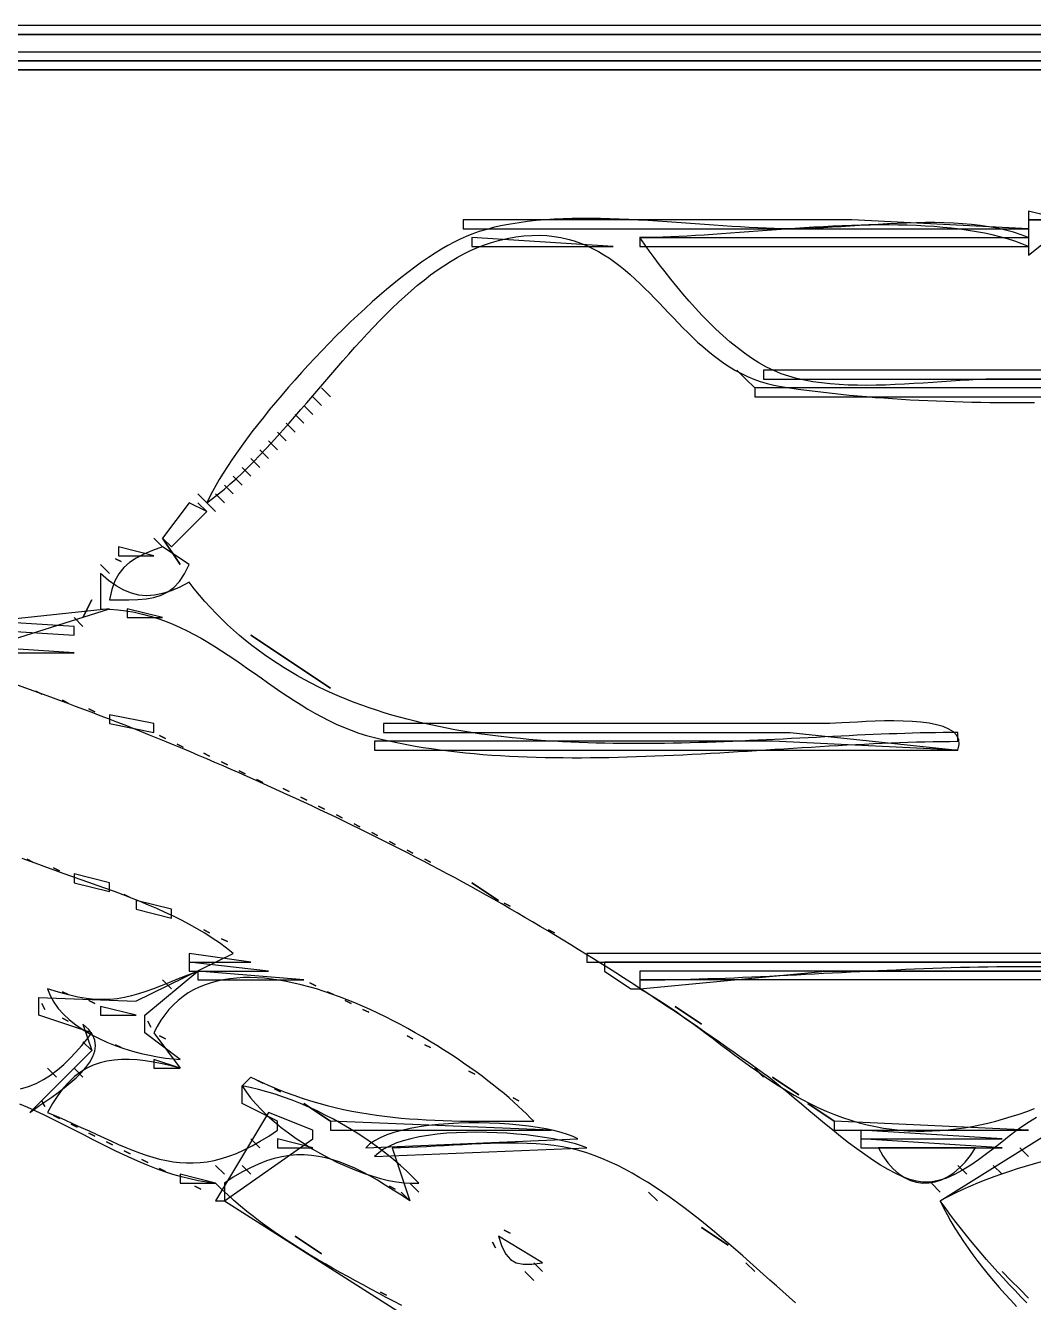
# Model space of a CAD drawing. Extents: x 0 to 1288, y 0 to 860.
# Drawn here: x 443.5 to 557.5, y 715.5 to 860 of the extents above; entities that cross this region are included whole.
import ezdxf

# ---------------------------------------------------------------- set-up
doc = ezdxf.new("R2010")
doc.units = 0
for name, color, linetype in [('C19', 19, 'CONTINUOUS'), ('C250', 250, 'CONTINUOUS'), ('C251', 251, 'CONTINUOUS'), ('C252', 252, 'CONTINUOUS'), ('C253', 253, 'CONTINUOUS'), ('C254', 254, 'CONTINUOUS'), ('C29', 29, 'CONTINUOUS'), ('C37', 37, 'CONTINUOUS'), ('C47', 47, 'CONTINUOUS'), ('C59', 59, 'CONTINUOUS'), ('C7', 7, 'CONTINUOUS')]:
    doc.layers.add(name, color=color, linetype=linetype)

msp = doc.modelspace()

# ---------------------------------------------------------------- linework, layer by layer
at = {"layer": 'C19'}
for points in [[(493, 838), (493, 837), (557, 837), (537, 838), (493, 838)], [(454, 801), (454, 800), (458, 800), (454, 801)], [(556.8032, 715.4551), (556.1314, 716.1454), (555.4661, 716.8391), (554.8074, 717.5362), (554.1558, 718.237), (553.5115, 718.9416), (552.8749, 719.6503), (552.2462, 720.3632), (551.6259, 721.0805), (551.0142, 721.8024), (550.4113, 722.529), (549.8178, 723.2607), (549.2338, 723.9975), (548.6597, 724.7396), (548.0958, 725.4873), (547.5425, 726.2407), (547, 727), (578, 746.333313)], [(545.0007, 729.1134), (544.303, 729.218), (543.561, 729.4204), (542.7797, 729.7123), (541.964, 730.0856), (541.1188, 730.532), (540.249, 731.0436), (539.3595, 731.612), (538.4553, 732.2292), (537.5413, 732.8871), (536.6223, 733.5773), (535.7033, 734.2919), (534.7892, 735.0226), (533.8849, 735.7613), (532.9954, 736.4999), (532.1255, 737.2301), (531.2802, 737.9439), (530.4645, 738.6331), (529.6831, 739.2895), (528.941, 739.905), (528.2432, 740.4714), (527.5945, 740.9805), (527, 741.4244)], [(486.067, 715.1467), (485.1914, 715.6126), (484.3158, 716.0782), (483.4407, 716.544), (482.567, 717.0109), (481.6952, 717.4796), (480.8259, 717.9507), (479.96, 718.425), (479.0979, 718.9033), (478.2404, 719.3861), (477.3881, 719.8743), (476.5418, 720.3686), (475.7019, 720.8697), (474.8693, 721.3783), (474.0445, 721.8951), (473.2282, 722.4208), (472.4212, 722.9562), (471.6239, 723.502), (470.8372, 724.0589), (470.0616, 724.6276), (469.2978, 725.2089), (468.5465, 725.8034), (467.8083, 726.4119), (467.0839, 727.035), (466.3739, 727.6736), (465.6791, 728.3284), (465, 729), (464.0197, 729.1184), (463.0484, 729.2797), (462.0856, 729.4812), (461.1307, 729.7199), (460.1831, 729.993), (459.2424, 730.2978), (458.3078, 730.6312), (457.379, 730.9906), (456.4553, 731.3731), (455.5362, 731.7758), (454.6211, 732.196), (453.7094, 732.6306), (452.8007, 733.077), (451.8943, 733.5323), (450.9898, 733.9937), (450.0865, 734.4582), (449.1839, 734.9231), (448.2814, 735.3856), (447.3785, 735.8427), (446.4746, 736.2917), (445.5692, 736.7298), (444.6617, 737.154), (443.7516, 737.5615), (442.8383, 737.9496)], [(557.0894, 735.9413), (556.3555, 735.4649), (555.5861, 734.9117), (554.7851, 734.3003), (553.9564, 733.6497), (553.1039, 732.9785), (552.2314, 732.3056), (551.3429, 731.6498), (550.4422, 731.0297), (549.5333, 730.4643), (548.62, 729.9722), (547.7062, 729.5723), (546.7958, 729.2833), (545.8927, 729.1241), (545.0008, 729.1134)], [(557.8981, 736.4365), (557.0895, 735.9413)], [(556, 717), (557, 716), (556, 717)]]:
    msp.add_lwpolyline(points, dxfattribs=at)
at = {"layer": 'C250'}
for points in [[(1, 859), (1, 2), (1287, 2), (1287, 859), (1, 859)], [(525, 820), (526, 819), (525, 820)], [(453, 795), (454.1233, 794.9999), (455.1878, 795.0064), (456.1925, 795.0414), (457.137, 795.1271), (458.0204, 795.2855), (458.842, 795.5388), (459.6012, 795.9089), (460.2973, 796.418), (460.9296, 797.0882), (461.4974, 797.9414), (462, 799), (459, 801), (457.8838, 800.5836), (456.8915, 800.1681), (456.0182, 799.7263), (455.2589, 799.231), (454.6087, 798.655), (454.0627, 797.9711), (453.6159, 797.152), (453.2633, 796.1707), (453, 795)], [(417, 794), (417, 793), (449, 791), (449, 792), (417, 794)], [(509, 754), (509, 753), (512, 751), (513, 751), (534, 753), (585, 753), (561, 754), (509, 754)], [(458, 746), (461, 742), (459.9672, 742.2616), (458.963, 742.4911), (457.9872, 742.6837), (457.0395, 742.835), (456.1196, 742.9402), (455.2272, 742.9948), (454.362, 742.9941), (453.5237, 742.9336), (452.7121, 742.8086), (451.9269, 742.6145), (451.1677, 742.3468), (450.4344, 742.0008), (449.7266, 741.5719), (449.044, 741.0556), (448.3864, 740.4471), (447.7535, 739.7419), (447.145, 738.9354), (446.5605, 738.0229), (446, 737), (446.995, 736.5776), (447.9597, 736.1542), (448.8961, 735.7323), (449.8062, 735.3144), (450.6921, 734.9032), (451.5559, 734.5013), (452.3996, 734.1111), (453.2253, 733.7353), (454.0351, 733.3765), (454.831, 733.0373), (455.6152, 732.7201), (456.3896, 732.4277), (457.1563, 732.1626), (457.9174, 731.9274), (458.6749, 731.7246), (459.431, 731.5569), (460.1877, 731.4267), (460.9471, 731.3368), (461.7111, 731.2896), (462.482, 731.2879), (463.2617, 731.334), (464.0523, 731.4307), (464.8559, 731.5804), (465.6746, 731.7859), (466.5103, 732.0496), (467.3653, 732.3742), (468.2415, 732.7622), (469.141, 733.2161), (470.0658, 733.7387), (471.0181, 734.3325), (472, 735), (472, 736), (468, 738), (468, 740), (469, 741), (469.9858, 740.5346), (470.9627, 740.099), (471.9313, 739.6921), (472.8924, 739.313), (473.8469, 738.9606), (474.7954, 738.6341), (475.7388, 738.3324), (476.6779, 738.0546), (477.6133, 737.7996), (478.5459, 737.5665), (479.4765, 737.3544), (480.4058, 737.1622), (481.3346, 736.9889), (482.2637, 736.8336), (483.1939, 736.6954), (484.1259, 736.5731), (485.0604, 736.466), (485.9984, 736.3729), (486.9405, 736.2928), (487.8876, 736.225), (488.8403, 736.1682), (489.7995, 736.1216), (490.766, 736.0842), (491.7405, 736.055), (492.7238, 736.033), (493.7167, 736.0173), (494.7199, 736.0068), (495.7342, 736.0006), (496.7605, 735.9978), (497.7994, 735.9973), (498.8518, 735.9981), (499.9184, 735.9993), (501, 736), (500.6104, 736.4116), (500.1891, 736.8367), (499.7373, 737.2744), (499.2559, 737.7235), (498.7461, 738.1828), (498.2089, 738.6513), (497.6454, 739.1278), (497.0567, 739.6112), (496.4438, 740.1005), (495.8079, 740.5944), (495.15, 741.092), (494.4711, 741.592), (493.7724, 742.0934), (493.055, 742.5951), (492.3199, 743.0959), (491.5681, 743.5948), (490.8009, 744.0906), (490.0191, 744.5822), (489.224, 745.0685), (488.4166, 745.5485), (487.598, 746.0209), (486.7692, 746.4846), (485.9313, 746.9387), (485.0854, 747.3819), (484.2326, 747.8131), (483.374, 748.2313), (482.5106, 748.6352), (481.6435, 749.0239), (480.7737, 749.3962), (479.9025, 749.751), (479.0307, 750.0871), (478.1596, 750.4035), (477.2901, 750.6991), (476.4235, 750.9727), (475.5606, 751.2233), (474.7027, 751.4496), (473.8507, 751.6507), (473.0059, 751.8253), (472.1692, 751.9725), (471.3416, 752.091), (470.5244, 752.1798), (469.7186, 752.2377), (468.9252, 752.2637), (468.1454, 752.2566), (467.3801, 752.2153), (466.6305, 752.1388), (465.8977, 752.0258), (465.1827, 751.8753), (464.4866, 751.6862), (463.8105, 751.4574), (463.1554, 751.1877), (462.5225, 750.8761), (461.9128, 750.5214), (461.3274, 750.1225), (460.7673, 749.6783), (460.2337, 749.1877), (459.7276, 748.6497), (459.2501, 748.0629), (458.8023, 747.4265), (458.3852, 746.7392), (458, 746)], [(447.666656, 750.666687), (448.333344, 750.333313), (447.666656, 750.666687)], [(450.666656, 749.666687), (451.333344, 749.333313), (450.666656, 749.666687)], [(452, 749), (452, 748), (456, 748), (452, 749)], [(458.666656, 745.666687), (459.333344, 745.333313), (458.666656, 745.666687)], [(453.666656, 744.666687), (454.333344, 744.333313), (453.666656, 744.666687)], [(449, 742), (450, 741), (449, 742)], [(445.333344, 738.333313), (445.666656, 737.666687), (445.333344, 738.333313)], [(446.666656, 736.666687), (447.333344, 736.333313), (446.666656, 736.666687)], [(448.666656, 735.666687), (449.333344, 735.333313), (448.666656, 735.666687)], [(450.666656, 734.666687), (451.333344, 734.333313), (450.666656, 734.666687)], [(462.666656, 728.666687), (463.333344, 728.333313), (462.666656, 728.666687)], [(497.666656, 723.666687), (498.333344, 723.333313), (497.666656, 723.666687)]]:
    msp.add_lwpolyline(points, dxfattribs=at)
at = {"layer": 'C251'}
for points in [[(0, 860), (0, 859), (1288, 859), (1255, 860), (1179, 860), (915, 860), (0, 860)], [(529, 820.6033), (528.1611, 820.9468), (527.3234, 821.3556), (526.4883, 821.825), (525.6571, 822.3502), (524.8314, 822.9266), (524.0126, 823.5495), (523.2019, 824.2141), (522.401, 824.9159), (521.6112, 825.65), (520.8339, 826.4117), (520.0705, 827.1964), (519.3225, 827.9994), (518.5913, 828.816), (517.8783, 829.6414), (517.1849, 830.471), (516.5125, 831.3001), (515.8627, 832.1239), (515.2367, 832.9378), (514.636, 833.737), (514.062, 834.5169), (513.5162, 835.2728), (513, 836), (557, 836), (556.1609, 836.3239), (555.2898, 836.6072), (554.3888, 836.852), (553.4605, 837.0607), (552.5071, 837.2354), (551.5311, 837.3784), (550.5347, 837.4918), (549.5205, 837.578), (548.4907, 837.6392), (547.4477, 837.6776), (546.394, 837.6953), (545.3318, 837.6947), (544.2635, 837.678), (543.1916, 837.6474), (542.1183, 837.6052), (541.0461, 837.5535), (539.9774, 837.4946), (538.9144, 837.4307), (537.8596, 837.3641), (536.8153, 837.2969), (535.784, 837.2315), (534.7679, 837.1701), (533.7695, 837.1148), (532.7912, 837.0679), (531.8352, 837.0316), (530.904, 837.0082), (530, 837), (529.1217, 837.0067), (528.2196, 837.026), (527.2953, 837.0568), (526.3501, 837.0978), (525.3856, 837.1476), (524.4033, 837.2052), (523.4046, 837.2693), (522.3911, 837.3385), (521.3642, 837.4118), (520.3253, 837.4879), (519.2761, 837.5655), (518.2179, 837.6434), (517.1522, 837.7203), (516.0806, 837.7951), (515.0046, 837.8665), (513.9255, 837.9333), (512.8449, 837.9942), (511.7643, 838.048), (510.6851, 838.0935), (509.6089, 838.1294), (508.5371, 838.1545), (507.4712, 838.1676), (506.4126, 838.1674), (505.363, 838.1527), (504.3237, 838.1223), (503.2963, 838.0749), (502.2822, 838.0093), (501.2829, 837.9243), (500.2999, 837.8186), (499.3347, 837.691), (498.3888, 837.5403), (497.4636, 837.3652), (496.5606, 837.1645), (495.6814, 836.937), (494.8273, 836.6814), (494, 836.3966), (493.3534, 836.1398), (492.6859, 835.8393), (491.9988, 835.4968), (491.2935, 835.1139), (490.5713, 834.6924), (489.8336, 834.2338), (489.0819, 833.74), (488.3174, 833.2125), (487.5417, 832.653), (486.756, 832.0633), (485.9618, 831.4449), (485.1604, 830.7997), (484.3532, 830.1292), (483.5416, 829.4352), (482.7269, 828.7193), (481.9107, 827.9832), (481.0941, 827.2286), (480.2787, 826.4571), (479.4658, 825.6706), (478.6568, 824.8705), (477.8531, 824.0587), (477.056, 823.2368), (476.2669, 822.4064), (475.4873, 821.5693), (474.7184, 820.7271), (473.9618, 819.8816), (473.2187, 819.0343), (472.4905, 818.1871), (471.7787, 817.3415), (471.0845, 816.4992), (470.4095, 815.662), (469.7549, 814.8315), (469.1222, 814.0093), (468.5127, 813.1973), (467.9278, 812.3969), (467.369, 811.61), (466.8375, 810.8382), (466.3348, 810.0832), (465.8622, 809.3467), (465.4212, 808.6303), (465.0131, 807.9358), (464.6392, 807.2647), (464.3011, 806.6189), (464, 806)], [(513, 836), (513, 835), (557, 835), (556.2232, 835.308), (555.422, 835.5913), (554.5975, 835.8508), (553.7508, 836.0871), (552.8828, 836.3012), (551.9947, 836.4938), (551.0875, 836.6658), (550.1623, 836.8179), (549.2202, 836.9511), (548.2622, 837.0661), (547.2894, 837.1638), (546.3028, 837.2449), (545.3035, 837.3102), (544.2926, 837.3607), (543.2712, 837.3971), (542.2403, 837.4203), (541.2009, 837.4309), (540.1542, 837.43), (539.1012, 837.4182), (538.0429, 837.3965), (536.9805, 837.3656), (535.915, 837.3263), (534.8474, 837.2795), (533.7789, 837.226), (532.7104, 837.1666), (531.6431, 837.1021), (530.578, 837.0333), (529.5162, 836.9611), (528.4588, 836.8863), (527.4068, 836.8096), (526.3612, 836.732), (525.3232, 836.6542), (524.2938, 836.5771), (523.2741, 836.5014), (522.2651, 836.428), (521.2679, 836.3577), (520.2836, 836.2914), (519.3132, 836.2298), (518.3578, 836.1737), (517.4185, 836.124), (516.4963, 836.0815), (515.5922, 836.0471), (514.7075, 836.0214), (513.843, 836.0055), (513, 836)], [(494, 836), (494, 835), (510, 835), (494, 836)], [(471, 813), (472, 812), (471, 813)], [(466, 808), (467, 807), (466, 808)], [(463, 807), (464, 806), (463, 807)], [(463, 806), (464, 805), (463, 806)], [(464, 806), (465, 805), (464, 806)], [(452, 799), (453, 798), (452, 799)], [(455, 794), (455, 793), (459, 793), (455, 794)], [(472, 789), (475, 787), (472, 789)], [(475, 787), (478, 785), (475, 787)], [(527, 741.4243), (526.1749, 742.0181), (525.3489, 742.6092), (524.5222, 743.1977), (523.6946, 743.7836), (522.866, 744.3667), (522.0365, 744.9472), (521.206, 745.525), (520.3744, 746.1001), (519.5418, 746.6726), (518.708, 747.2423), (517.8731, 747.8093), (517.037, 748.3736), (516.1997, 748.9352), (515.3611, 749.4941), (514.5211, 750.0502), (513.6799, 750.6036), (512.8372, 751.1543), (511.9932, 751.7022), (511.1476, 752.2474), (510.3006, 752.7898), (509.452, 753.3294), (508.6019, 753.8663), (507.7501, 754.4004), (506.8966, 754.9317), (506.0415, 755.4603), (505.1847, 755.9861), (504.326, 756.509), (503.4656, 757.0292), (502.6033, 757.5466), (501.7391, 758.0611), (500.873, 758.5728), (500.005, 759.0817), (499.1349, 759.5878), (498.2628, 760.0911), (497.3886, 760.5915), (496.5123, 761.089), (495.6338, 761.5837), (494.7532, 762.0756), (493.8703, 762.5646), (492.9851, 763.0507), (492.0976, 763.534), (491.2078, 764.0144), (490.3156, 764.4918), (489.4209, 764.9664), (488.5238, 765.4381), (487.6242, 765.907), (486.7221, 766.3728), (485.8173, 766.8358), (484.91, 767.2959), (484, 767.7531), (483.102, 768.2005), (482.2031, 768.6455), (481.3031, 769.0881), (480.4021, 769.5281), (479.5, 769.9657), (478.5969, 770.4008), (477.6928, 770.8333), (476.7876, 771.2634), (475.8814, 771.6909), (474.9742, 772.116), (474.0659, 772.5384), (473.1567, 772.9584), (472.2463, 773.3758), (471.335, 773.7906), (470.4227, 774.2029), (469.5093, 774.6126), (468.5949, 775.0197), (467.6795, 775.4242), (466.763, 775.8262), (465.8456, 776.2255), (464.9271, 776.6222), (464.0076, 777.0163), (463.0871, 777.4078), (462.1656, 777.7966), (461.243, 778.1828), (460.3195, 778.5664), (459.3949, 778.9472), (458.4694, 779.3255), (457.5428, 779.701), (456.6152, 780.0739), (455.6866, 780.444), (454.757, 780.8115), (453.8265, 781.1763), (452.8949, 781.5383), (451.9623, 781.8976), (451.0287, 782.2542), (450.0941, 782.6081), (449.1585, 782.9592), (448.2219, 783.3076), (447.2843, 783.6532), (446.3457, 783.996), (445.4061, 784.336), (444.4656, 784.6733), (443.524, 785.0078), (442.5815, 785.3395)], [(483, 779), (483, 778), (549, 778), (528, 779), (483, 779)], [(460.666656, 778.666687), (461.333344, 778.333313), (460.666656, 778.666687)], [(465.666656, 756.666687), (466.333344, 756.333313), (465.666656, 756.666687)], [(446, 751), (446.2915, 750.22), (446.6925, 749.4791), (447.1933, 748.7773), (447.7846, 748.1148), (448.4566, 747.4918), (449.1998, 746.9085), (450.0048, 746.3649), (450.8618, 745.8612), (451.7615, 745.3976), (452.6942, 744.9742), (453.6505, 744.5912), (454.6206, 744.2488), (455.5952, 743.9471), (456.5646, 743.6862), (457.5192, 743.4663), (458.4497, 743.2876), (459.3463, 743.1502), (460.1996, 743.0543), (461, 743), (457, 746), (457, 748), (463, 753), (461.8522, 752.5517), (460.7852, 752.124), (459.7883, 751.7205), (458.8507, 751.3446), (457.9619, 751.0001), (457.1112, 750.6905), (456.288, 750.4193), (455.4816, 750.1901), (454.6814, 750.0066), (453.8767, 749.8724), (453.0568, 749.7909), (452.2112, 749.7658), (451.3292, 749.8007), (450.4001, 749.8991), (449.4132, 750.0646), (448.358, 750.3009), (447.2238, 750.6115), (446, 751)], [(463, 753), (463, 752), (475, 752), (463, 753)], [(513, 753), (513, 752), (513.9448, 752.0024), (514.8952, 752.0098), (515.8511, 752.0217), (516.8122, 752.0379), (517.7784, 752.0583), (518.7495, 752.0825), (519.7253, 752.1103), (520.7057, 752.1416), (521.6904, 752.176), (522.6793, 752.2133), (523.6722, 752.2533), (524.669, 752.2958), (525.6694, 752.3404), (526.6732, 752.387), (527.6804, 752.4354), (528.6907, 752.4852), (529.7039, 752.5363), (530.7199, 752.5883), (531.7384, 752.6412), (532.7593, 752.6946), (533.7825, 752.7483), (534.8077, 752.802), (535.8347, 752.8556), (536.8635, 752.9087), (537.8937, 752.9612), (538.9253, 753.0127), (539.958, 753.0632), (540.9917, 753.1123), (542.0262, 753.1597), (543.0613, 753.2053), (544.0968, 753.2489), (545.1326, 753.29), (546.1684, 753.3287), (547.2041, 753.3645), (548.2396, 753.3973), (549.2746, 753.4268), (550.3089, 753.4528), (551.3425, 753.475), (552.375, 753.4932), (553.4064, 753.5072), (554.4364, 753.5167), (555.4648, 753.5216), (556.4916, 753.5214), (557.5164, 753.5161), (558.5392, 753.5054)], [(564, 753), (513, 753)], [(479.666656, 749.666687), (480.333344, 749.333313), (479.666656, 749.666687)], [(517, 749), (520, 747), (517, 749)], [(457.333344, 747.333313), (457.666656, 746.666687), (457.333344, 747.333313)], [(486.666656, 745.666687), (487.333344, 745.333313), (486.666656, 745.666687)], [(450, 745), (451, 744), (450, 745)], [(493.666656, 741.666687), (494.333344, 741.333313), (493.666656, 741.666687)], [(532, 738), (535, 736), (532, 738)], [(538, 735), (538, 734), (554, 734), (538, 735)], [(558.4162, 731.3963), (557.5096, 731.1525), (556.6074, 730.8943), (555.7095, 730.6212), (554.8163, 730.333), (553.9276, 730.0293), (553.0438, 729.7097), (552.1648, 729.374), (551.2908, 729.0217), (550.422, 728.6525), (549.5584, 728.2661), (548.7001, 727.8621), (547.8472, 727.4402), (547, 727)], [(461, 730), (461, 729), (465, 729), (461, 730)], [(468, 731), (469, 730), (468, 731)], [(484.666656, 728.666687), (485.333344, 728.333313), (484.666656, 728.666687)], [(487, 729), (488, 728), (487, 729)], [(546, 729), (547, 728), (546, 729)], [(474, 723), (477, 721), (474, 723)], [(555, 718), (556, 717), (555, 718)], [(483.666656, 716.666687), (484.333344, 716.333313), (483.666656, 716.666687)]]:
    msp.add_lwpolyline(points, dxfattribs=at)
at = {"layer": 'C252'}
for points in [[(557, 839), (557, 838), (561, 838), (557, 839)], [(476, 818), (477, 817), (476, 818)], [(526, 819), (526, 818), (632, 818), (600, 819), (526, 819)], [(475, 817), (476, 816), (475, 817)], [(473, 815), (474, 814), (473, 815)], [(474, 816), (475, 815), (474, 816)], [(472, 814), (473, 813), (472, 814)], [(469, 811), (470, 810), (469, 811)], [(470, 812), (471, 811), (470, 812)], [(468, 810), (469, 809), (468, 810)], [(467, 809), (468, 808), (467, 809)], [(465, 807), (466, 806), (465, 807)], [(453.666656, 799.666687), (454.333344, 799.333313), (453.666656, 799.666687)], [(452, 798), (452, 794), (452.9898, 793.9674), (453.956, 793.8893), (454.8998, 793.7679), (455.8224, 793.6055), (456.725, 793.4041), (457.6087, 793.1661), (458.4746, 792.8936), (459.3241, 792.5888), (460.1583, 792.2541), (460.9783, 791.8915), (461.7854, 791.5032), (462.5807, 791.0916), (463.3655, 790.6588), (464.1408, 790.207), (464.9079, 789.7384), (465.6679, 789.2553), (466.4221, 788.7598), (467.1716, 788.2542), (467.9176, 787.7407), (468.6613, 787.2214), (469.4038, 786.6987), (470.1465, 786.1746), (470.8903, 785.6515), (471.6366, 785.1315), (472.3864, 784.6169), (473.1411, 784.1098), (473.9017, 783.6125), (474.6694, 783.1271), (475.4455, 782.656), (476.2311, 782.2012), (477.0273, 781.7651), (477.8355, 781.3497), (478.6567, 780.9574), (479.4921, 780.5904), (480.343, 780.2508), (481.2105, 779.9409), (482.0957, 779.6628), (483, 779.4189), (483.8967, 779.2044), (484.8021, 779.0025), (485.716, 778.8128), (486.638, 778.6351), (487.5679, 778.469), (488.5054, 778.3143), (489.4503, 778.1707), (490.4023, 778.0378), (491.3612, 777.9155), (492.3267, 777.8034), (493.2985, 777.7013), (494.2765, 777.6088), (495.2603, 777.5256), (496.2496, 777.4515), (497.2443, 777.3863), (498.244, 777.3295), (499.2486, 777.281), (500.2577, 777.2403), (501.271, 777.2074), (502.2885, 777.1818), (503.3097, 777.1632), (504.3344, 777.1514), (505.3623, 777.1462), (506.3933, 777.1471), (507.4271, 777.154), (508.4633, 777.1665), (509.5017, 777.1844), (510.5422, 777.2073), (511.5843, 777.235), (512.6279, 777.2672), (513.6727, 777.3036), (514.7185, 777.344), (515.7649, 777.3879), (516.8118, 777.4352), (517.8589, 777.4856), (518.9058, 777.5387), (519.9525, 777.5943), (520.9985, 777.6521), (522.0437, 777.7119), (523.0877, 777.7732), (524.1304, 777.8359), (525.1715, 777.8997), (526.2107, 777.9642), (527.2477, 778.0292), (528.2824, 778.0943), (529.3144, 778.1594), (530.3434, 778.2241), (531.3693, 778.2882), (532.3918, 778.3513), (533.4106, 778.4131), (534.4254, 778.4734), (535.4361, 778.5319), (536.4423, 778.5883), (537.4437, 778.6423), (538.4402, 778.6937), (539.4315, 778.742), (540.4173, 778.7872), (541.3973, 778.8288), (542.3714, 778.8666), (543.3391, 778.9002), (544.3004, 778.9295), (545.2549, 778.9541), (546.2023, 778.9737), (547.1425, 778.9881), (548.0751, 778.9969), (549, 779), (549, 780), (548.1608, 779.9975), (547.3147, 779.9905), (546.4618, 779.9791), (545.6024, 779.9635), (544.7366, 779.944), (543.8647, 779.9209), (542.9868, 779.8944), (542.1032, 779.8647), (541.2139, 779.8322), (540.3193, 779.7969), (539.4194, 779.7593), (538.5146, 779.7196), (537.6049, 779.6779), (536.6907, 779.6345), (535.772, 779.5898), (534.8491, 779.5439), (533.9221, 779.4971), (532.9913, 779.4496), (532.0569, 779.4018), (531.119, 779.3537), (530.1778, 779.3057), (529.2336, 779.2581), (528.2864, 779.2111), (527.3366, 779.1648), (526.3843, 779.1197), (525.4298, 779.0759), (524.4731, 779.0337), (523.5145, 778.9933), (522.5541, 778.9549), (521.5923, 778.9189), (520.6291, 778.8855), (519.6648, 778.8548), (518.6995, 778.8273), (517.7335, 778.803), (516.767, 778.7824), (515.8, 778.7655), (514.8329, 778.7527), (513.8658, 778.7442), (512.899, 778.7403), (511.9325, 778.7412), (510.9667, 778.7472), (510.0016, 778.7584), (509.0375, 778.7752), (508.0746, 778.7978), (507.1131, 778.8265), (506.1531, 778.8615), (505.1949, 778.903), (504.2387, 778.9513), (503.2846, 779.0066), (502.3329, 779.0693), (501.3836, 779.1395), (500.4371, 779.2175), (499.4936, 779.3035), (498.5531, 779.3979), (497.616, 779.5007), (496.6823, 779.6124), (495.7523, 779.7331), (494.8263, 779.863), (493.9043, 780.0025), (492.9866, 780.1518), (492.0733, 780.3112), (491.1647, 780.4808), (490.261, 780.6609), (489.3623, 780.8518), (488.4688, 781.0537), (487.5808, 781.267), (486.6984, 781.4917), (485.8218, 781.7282), (484.9512, 781.9767), (484.0869, 782.2375), (483.2289, 782.5108), (482.3775, 782.7969), (481.533, 783.096), (480.6953, 783.4083), (479.8649, 783.7342), (479.0418, 784.0739), (478.2263, 784.4275), (477.4186, 784.7954), (476.6187, 785.1778), (475.8271, 785.575), (475.0437, 785.9871), (474.2689, 786.4146), (473.5028, 786.8575), (472.7456, 787.3162), (471.9975, 787.7908), (471.2587, 788.2817), (470.5294, 788.7892), (469.8097, 789.3133), (469.1, 789.8545), (468.4003, 790.4129), (467.7109, 790.9888), (467.032, 791.5824), (466.3637, 792.194), (465.7062, 792.8239), (465.0598, 793.4722), (464.4246, 794.1393), (463.8008, 794.8254), (463.1886, 795.5307), (462.5883, 796.2554), (462, 797), (460.9557, 796.4605), (459.9613, 796.0348), (459.0091, 795.7271), (458.0917, 795.5415), (457.2012, 795.4819), (456.3302, 795.5524), (455.471, 795.7572), (454.616, 796.1002), (453.7576, 796.5857), (452.8881, 797.2176), (452, 798)], [(451, 795), (450, 793), (451, 795)], [(425, 791), (425, 790), (432, 788), (433, 788), (434, 788), (453, 794), (425, 791)], [(449, 793), (450, 792), (449, 793)], [(469, 791), (472, 789), (469, 791)], [(434, 790), (434, 789), (449, 789), (434, 790)], [(444.666656, 784.666687), (445.333344, 784.333313), (444.666656, 784.666687)], [(450.666656, 782.666687), (451.333344, 782.333313), (450.666656, 782.666687)], [(453, 782), (453, 781), (458, 780), (458, 781), (453, 782)], [(484, 781), (484, 780), (530, 780), (549, 778), (549.1519, 778.6329), (549.1096, 779.1832), (548.89, 779.6561), (548.51, 780.0571), (547.9868, 780.3913), (547.3372, 780.6641), (546.5784, 780.8809), (545.7273, 781.0469), (544.8008, 781.1674), (543.8161, 781.2477), (542.7901, 781.2932), (541.7398, 781.3092), (540.6822, 781.3009), (539.6344, 781.2738), (538.6133, 781.233), (537.6359, 781.1839), (536.7192, 781.1318), (535.8803, 781.0821), (535.1361, 781.04), (534.5036, 781.0108), (534, 781), (484, 781)], [(458.666656, 779.666687), (459.333344, 779.333313), (458.666656, 779.666687)], [(463.666656, 777.666687), (464.333344, 777.333313), (463.666656, 777.666687)], [(465.666656, 776.666687), (466.333344, 776.333313), (465.666656, 776.666687)], [(467.666656, 775.666687), (468.333344, 775.333313), (467.666656, 775.666687)], [(469.666656, 774.666687), (470.333344, 774.333313), (469.666656, 774.666687)], [(472.666656, 773.666687), (473.333344, 773.333313), (472.666656, 773.666687)], [(474.666656, 772.666687), (475.333344, 772.333313), (474.666656, 772.666687)], [(476.666656, 771.666687), (477.333344, 771.333313), (476.666656, 771.666687)], [(478.666656, 770.666687), (479.333344, 770.333313), (478.666656, 770.666687)], [(480.666656, 769.666687), (481.333344, 769.333313), (480.666656, 769.666687)], [(484.666656, 767.666687), (485.333344, 767.333313), (484.666656, 767.666687)], [(486.666656, 766.666687), (487.333344, 766.333313), (486.666656, 766.666687)], [(488.666656, 765.666687), (489.333344, 765.333313), (488.666656, 765.666687)], [(449, 764), (449, 763), (453, 762), (453, 763), (449, 764)], [(494, 763), (497, 761), (494, 763)], [(454.666656, 761.666687), (455.333344, 761.333313), (454.666656, 761.666687)], [(497.666656, 760.666687), (498.333344, 760.333313), (497.666656, 760.666687)], [(462, 755), (462, 754), (469, 754), (462, 755)], [(507, 755), (507, 754), (586, 754), (561, 755), (507, 755)], [(559, 752), (513, 752)], [(450, 747), (451, 744), (444, 737), (444.5323, 737.3865), (445.1331, 737.8078), (445.7852, 738.261), (446.4713, 738.7434), (447.1742, 739.2522), (447.8767, 739.7846), (448.5614, 740.3378), (449.2113, 740.9091), (449.8091, 741.4955), (450.3375, 742.0945), (450.7793, 742.7031), (451.1172, 743.3185), (451.3342, 743.9381), (451.4128, 744.559), (451.3359, 745.1784), (451.0863, 745.7936), (450.6467, 746.4017), (450, 747)], [(458, 743), (458, 742), (461, 742), (458, 743)], [(446, 742), (447, 741), (446, 742)], [(526, 742), (527, 741), (526, 742)], [(528, 741), (531, 739), (528, 741)], [(471.666656, 739.666687), (472.333344, 739.333313), (471.666656, 739.666687)], [(498.666656, 738.666687), (499.333344, 738.333313), (498.666656, 738.666687)], [(534.0894, 737.1434), (535.0209, 736.7614), (535.9512, 736.4175), (536.8803, 736.1108), (537.8079, 735.8406), (538.7341, 735.6059), (539.6587, 735.406), (540.5816, 735.24), (541.5027, 735.1072), (542.422, 735.0066), (543.3393, 734.9375), (544.2545, 734.899), (545.1676, 734.8903), (546.0784, 734.9107), (546.9868, 734.9591), (547.8928, 735.0349), (548.7962, 735.1372), (549.697, 735.2652), (550.595, 735.4181), (551.4902, 735.5949), (552.3824, 735.795), (553.2716, 736.0174), (554.1577, 736.2614), (555.0405, 736.5262), (555.92, 736.8108), (556.796, 737.1145), (557.6685, 737.4364)], [(478, 736), (478, 735), (503, 735), (478, 736)], [(452.666656, 733.666687), (453.333344, 733.333313), (452.666656, 733.666687)], [(540, 733), (540.5161, 732.0858), (541.0741, 731.2933), (541.6689, 730.621), (542.2953, 730.0675), (542.9483, 729.6312), (543.6227, 729.3106), (544.3135, 729.1044), (545.0156, 729.0109), (545.7238, 729.0287), (546.4331, 729.1563), (547.1384, 729.3923), (547.8345, 729.7351), (548.5164, 730.1833), (549.179, 730.7354), (549.8172, 731.3898), (550.4259, 732.1452), (551, 733), (540, 733)], [(556, 733), (557, 732), (556, 733)], [(456.666656, 731.666687), (457.333344, 731.333313), (456.666656, 731.666687)], [(458.666656, 730.666687), (459.333344, 730.333313), (458.666656, 730.666687)], [(465, 731), (466, 730), (465, 731)], [(549, 731), (550, 730), (549, 731)], [(486, 728), (487, 727), (486, 728)], [(514, 728), (515, 727), (514, 728)], [(520, 724), (523, 722), (520, 724)], [(497, 723), (497.3855, 721.8363), (497.8264, 720.9665), (498.3553, 720.3613), (499.0046, 719.9914), (499.8068, 719.8274), (500.7944, 719.8401), (502, 720), (497, 723)], [(501, 720), (502, 719), (501, 720)], [(525, 720), (526, 719), (525, 720)], [(500, 719), (501, 718), (500, 719)]]:
    msp.add_lwpolyline(points, dxfattribs=at)
at = {"layer": 'C253'}
for points in [[(4, 857), (4, 856), (1284, 856), (1251, 857), (1175, 857), (913, 857), (4, 857)], [(4, 856), (4, 855), (1284, 855), (1251, 856), (1175, 856), (913, 856), (4, 856)], [(524, 821), (525, 820), (524, 821)], [(477, 819), (478, 818), (477, 819)], [(459, 802), (461, 799), (459, 802)], [(447.666656, 783.666687), (448.333344, 783.333313), (447.666656, 783.666687)], [(443.666656, 765.666687), (444.333344, 765.333313), (443.666656, 765.666687)], [(446.666656, 764.666687), (447.333344, 764.333313), (446.666656, 764.666687)], [(456, 761), (456, 760), (460, 759), (460, 760), (456, 761)], [(463.666656, 757.666687), (464.333344, 757.333313), (463.666656, 757.666687)], [(477.666656, 750.666687), (478.333344, 750.333313), (477.666656, 750.666687)], [(445.333344, 749.333313), (445.666656, 748.666687), (445.333344, 749.333313)], [(447.666656, 747.666687), (448.333344, 747.333313), (447.666656, 747.666687)], [(468, 740), (468.447, 739.3266), (468.9637, 738.6496), (469.5454, 737.9721), (470.187, 737.2972), (470.8835, 736.6278), (471.6301, 735.9669), (472.4218, 735.3177), (473.2537, 734.6832), (474.1209, 734.0663), (475.0183, 733.4702), (475.9411, 732.8978), (476.8843, 732.3522), (477.843, 731.8364), (478.8123, 731.3535), (479.7872, 730.9065), (480.7628, 730.4985), (481.7342, 730.1324), (482.6963, 729.8113), (483.6444, 729.5383), (484.5733, 729.3163), (485.4783, 729.1485), (486.3544, 729.0378), (487.1966, 728.9872), (488, 729), (487.3366, 729.6756), (486.6412, 730.3421), (485.9156, 730.9981), (485.1617, 731.6423), (484.3814, 732.2736), (483.5767, 732.8907), (482.7495, 733.4923), (481.9015, 734.0772), (481.0349, 734.6442), (480.1514, 735.192), (479.2529, 735.7193), (478.3415, 736.225), (477.4188, 736.7077), (476.487, 737.1663), (475.5479, 737.5994), (474.6033, 738.0059), (473.6553, 738.3844), (472.7056, 738.7338), (471.7562, 739.0529), (470.8091, 739.3402), (469.8661, 739.5947), (468.929, 739.815), (468, 740)], [(471, 737), (465, 727), (466, 727), (476, 734), (476, 735), (471, 737)], [(482, 733), (506, 734), (505.4606, 734.2685), (504.821, 734.5182), (504.0899, 734.7484), (503.2759, 734.9583), (502.3877, 735.1472), (501.434, 735.3144), (500.4236, 735.4592), (499.3651, 735.5808), (498.2671, 735.6786), (497.1385, 735.7519), (495.9879, 735.7998), (494.824, 735.8218), (493.6554, 735.8171), (492.4909, 735.7849), (491.3392, 735.7246), (490.209, 735.6355), (489.1089, 735.5168), (488.0477, 735.3678), (487.034, 735.1878), (486.0766, 734.9761), (485.1841, 734.732), (484.3652, 734.4547), (483.6287, 734.1436), (482.9832, 733.7979), (482.4373, 733.4169), (482, 733)], [(535, 736), (535, 735), (557, 735), (535, 736)], [(483, 732), (507, 733), (506.402, 733.2265), (505.715, 733.4431), (504.9468, 733.6482), (504.1052, 733.8406), (503.1982, 734.0188), (502.2337, 734.1813), (501.2195, 734.3269), (500.1635, 734.454), (499.0736, 734.5613), (497.9577, 734.6475), (496.8236, 734.711), (495.6793, 734.7506), (494.5327, 734.7647), (493.3916, 734.752), (492.2639, 734.7112), (491.1575, 734.6407), (490.0803, 734.5392), (489.0402, 734.4053), (488.045, 734.2377), (487.1027, 734.0348), (486.2211, 733.7953), (485.4081, 733.5178), (484.6716, 733.201), (484.0195, 732.8433), (483.4596, 732.4434), (483, 732)], [(469, 734), (470, 733), (469, 734)], [(472, 734), (472, 733), (476, 733), (472, 734)], [(538, 734), (538, 733), (554, 733), (538, 734)], [(554, 719), (555, 718), (554, 719)]]:
    msp.add_lwpolyline(points, dxfattribs=at)
at = {"layer": 'C254'}
for points in [[(5, 855), (5, 6), (1283, 6), (1283, 855), (5, 855)], [(527, 821), (527, 820), (632, 820), (600, 821), (527, 821)], [(482.666656, 768.666687), (483.333344, 768.333313), (482.666656, 768.666687)], [(502.666656, 757.666687), (503.333344, 757.333313), (502.666656, 757.666687)], [(462, 754), (462, 753), (471, 753), (462, 754)], [(481.666656, 748.666687), (482.333344, 748.333313), (481.666656, 748.666687)], [(488.666656, 744.666687), (489.333344, 744.333313), (488.666656, 744.666687)], [(469.666656, 740.666687), (470.333344, 740.333313), (469.666656, 740.666687)], [(475, 738), (478, 736), (475, 738)]]:
    msp.add_lwpolyline(points, dxfattribs=at)
at = {"layer": 'C29'}
msp.add_lwpolyline([(496.333344, 722.333313), (496.666656, 721.666687), (496.333344, 722.333313)], dxfattribs=at)
at = {"layer": 'C37'}
for points in [[(557, 838), (557, 834), (562, 838), (557, 838)], [(464, 806), (464.668, 806.4867), (465.335, 807.0039), (466.0011, 807.5498), (466.6664, 808.123), (467.3312, 808.7217), (467.9956, 809.3445), (468.6598, 809.9896), (469.3239, 810.6554), (469.9882, 811.3404), (470.6527, 812.043), (471.3177, 812.7615), (471.9833, 813.4944), (472.6498, 814.2399), (473.3172, 814.9966), (473.9857, 815.7628), (474.6555, 816.5369), (475.3269, 817.3173), (475.9999, 818.1024), (476.6747, 818.8906), (477.3514, 819.6802), (478.0304, 820.4697), (478.7117, 821.2575), (479.3955, 822.0419), (480.0819, 822.8214), (480.7712, 823.5942), (481.4636, 824.3589), (482.1591, 825.1139), (482.8579, 825.8574), (483.5603, 826.5879), (484.2664, 827.3039), (484.9763, 828.0036), (485.6903, 828.6855), (486.4085, 829.3479), (487.131, 829.9894), (487.8581, 830.6081), (488.59, 831.2027), (489.3267, 831.7714), (490.0684, 832.3126), (490.8154, 832.8247), (491.5678, 833.3061), (492.3258, 833.7553), (493.0895, 834.1705), (493.8591, 834.5503), (494.6347, 834.8929), (495.4167, 835.1968), (496.205, 835.4604), (497, 835.6821), (497.9964, 835.9072), (498.9586, 836.0756), (499.8879, 836.1893), (500.7854, 836.2505), (501.6527, 836.2613), (502.4909, 836.2239), (503.3015, 836.1403), (504.0857, 836.0126), (504.8448, 835.843), (505.5803, 835.6336), (506.2933, 835.3866), (506.9852, 835.104), (507.6574, 834.7879), (508.3112, 834.4406), (508.9478, 834.0641), (509.5686, 833.6605), (510.175, 833.2319), (510.7682, 832.7806), (511.3496, 832.3085), (511.9204, 831.8178), (512.4821, 831.3107), (513.0359, 830.7893), (513.5832, 830.2556), (514.1252, 829.7119), (514.6633, 829.1601), (515.1988, 828.6025), (515.7331, 828.0412), (516.2674, 827.4783), (516.8031, 826.9158), (517.3415, 826.356), (517.8839, 825.801), (518.4317, 825.2528), (518.9861, 824.7136), (519.5485, 824.1856), (520.1202, 823.6708), (520.7025, 823.1713), (521.2968, 822.6893), (521.9043, 822.227), (522.5264, 821.7863), (523.1645, 821.3695), (523.8197, 820.9787), (524.4935, 820.6159), (525.1872, 820.2834), (525.9021, 819.9832), (526.6395, 819.7174), (527.4007, 819.4882), (528.1871, 819.2977), (529, 819.1481), (529.9522, 819.0038), (530.9078, 818.8665), (531.8666, 818.7361), (532.8284, 818.6125), (533.7933, 818.4956), (534.7612, 818.3851), (535.7319, 818.2811), (536.7054, 818.1832), (537.6816, 818.0915), (538.6605, 818.0058), (539.6419, 817.9259), (540.6259, 817.8517), (541.6122, 817.7831), (542.6008, 817.72), (543.5917, 817.6622), (544.5847, 817.6096), (545.5798, 817.562), (546.577, 817.5193), (547.576, 817.4815), (548.5769, 817.4483), (549.5796, 817.4196), (550.584, 817.3954), (551.59, 817.3753), (552.5975, 817.3595), (553.6065, 817.3476), (554.6168, 817.3396), (555.6285, 817.3353), (556.6413, 817.3347), (557.6553, 817.3375)], [(610, 820), (554, 820), (553.1006, 819.991), (552.1721, 819.9656), (551.2171, 819.9265), (550.2385, 819.876), (549.2388, 819.8167), (548.2208, 819.7509), (547.1872, 819.6813), (546.1407, 819.6104), (545.0841, 819.5405), (544.0199, 819.4742), (542.951, 819.414), (541.88, 819.3624), (540.8096, 819.3218), (539.7426, 819.2947), (538.6816, 819.2837), (537.6294, 819.2913), (536.5886, 819.3198), (535.5621, 819.3718), (534.5523, 819.4499), (533.5622, 819.5564), (532.5944, 819.6939), (531.6515, 819.8648), (530.7363, 820.0717), (529.8516, 820.3171), (529, 820.6034)], [(553, 731), (554, 730), (553, 731)]]:
    msp.add_lwpolyline(points, dxfattribs=at)
at = {"layer": 'C47'}
msp.add_lwpolyline([(458, 802), (459, 801), (458, 802)], dxfattribs=at)
at = {"layer": 'C59'}
msp.add_lwpolyline([(462, 806), (459, 802), (460, 801), (464, 805), (462, 806)], dxfattribs=at)
at = {"layer": 'C7'}
for points in [[(442.9325, 739.6657), (443.8397, 739.9263), (444.7089, 740.2812), (445.5413, 740.7199), (446.3378, 741.2321), (447.0996, 741.8073), (447.8276, 742.4352), (448.5231, 743.1054), (449.187, 743.8073), (449.8204, 744.5307), (450.4243, 745.265), (451, 746), (445, 748), (445, 750), (455.996155, 749.604187), (467, 755), (466.2368, 755.6052), (465.4464, 756.1852), (464.6307, 756.7413), (463.7916, 757.2746), (462.931, 757.7864), (462.0508, 758.278), (461.1528, 758.7504), (460.239, 759.205), (459.3111, 759.643), (458.3712, 760.0656), (457.4211, 760.474), (456.4627, 760.8695), (455.4979, 761.2532), (454.5285, 761.6265), (453.5564, 761.9904), (452.5836, 762.3463), (451.6119, 762.6953), (450.6432, 763.0388), (449.6794, 763.3778), (448.7224, 763.7137), (447.7741, 764.0476), (446.8363, 764.3809), (445.911, 764.7146), (445, 765.0501), (444.0593, 765.3995), (443.1179, 765.7468)], [(459, 752), (460, 751), (459, 752)], [(475.666656, 751.666687), (476.333344, 751.333313), (475.666656, 751.666687)], [(513, 752), (513, 751), (513.8713, 750.4969), (514.7311, 749.9738), (515.5805, 749.4328), (516.4208, 748.8759), (517.2532, 748.3052), (518.0789, 747.7227), (518.899, 747.1304), (519.7149, 746.5305), (520.5276, 745.925), (521.3384, 745.3159), (522.1484, 744.7052), (522.959, 744.0951), (523.7713, 743.4875), (524.5865, 742.8846), (525.4058, 742.2883), (526.2304, 741.7008), (527.0615, 741.124), (527.9004, 740.56), (528.7481, 740.0109), (529.606, 739.4788), (530.4752, 738.9656), (531.357, 738.4734), (532.2525, 738.0043), (533.1629, 737.5603), (534.0895, 737.1435)], [(454.666656, 732.666687), (455.333344, 732.333313), (454.666656, 732.666687)], [(530.6262, 715.4639), (529.9197, 716.0872), (529.2007, 716.7257), (528.4698, 717.3774), (527.7276, 718.0402), (526.9744, 718.7123), (526.2109, 719.3916), (525.4377, 720.0761), (524.6551, 720.7639), (523.8637, 721.453), (523.0641, 722.1413), (522.2568, 722.8268), (521.4422, 723.5077), (520.621, 724.1819), (519.7936, 724.8474), (518.9606, 725.5022), (518.1225, 726.1444), (517.2798, 726.7719), (516.4331, 727.3828), (515.5827, 727.9751), (514.7294, 728.5467), (513.8736, 729.0958), (513.0158, 729.6202), (512.1566, 730.1181), (511.2964, 730.5874), (510.4358, 731.0261), (509.5754, 731.4324), (508.7156, 731.804), (507.8569, 732.1392), (507, 732.4359), (506.1082, 732.6977), (505.1891, 732.9178), (504.2453, 733.0991), (503.2793, 733.2445), (502.2937, 733.3568), (501.291, 733.4389), (500.2737, 733.4938), (499.2444, 733.5242), (498.2056, 733.5331), (497.1599, 733.5234), (496.1099, 733.4979), (495.058, 733.4595), (494.0069, 733.411), (492.9591, 733.3555), (491.9171, 733.2957), (490.8834, 733.2345), (489.8607, 733.1748), (488.8514, 733.1196), (487.8582, 733.0715), (486.8835, 733.0337), (485.9299, 733.0089), (485, 733), (487, 727), (486.0427, 727.6281), (485.1114, 728.2263), (484.2033, 728.7921), (483.316, 729.3231), (482.447, 729.8171), (481.5935, 730.2715), (480.7532, 730.6841), (479.9235, 731.0524), (479.1017, 731.3742), (478.2854, 731.647), (477.472, 731.8684), (476.6589, 732.0362), (475.8436, 732.148), (475.0235, 732.2012), (474.1962, 732.1938), (473.359, 732.1231), (472.5093, 731.9869), (471.6447, 731.7828), (470.7626, 731.5085), (469.8604, 731.1615), (468.9356, 730.7395), (467.9856, 730.2402), (467.0079, 729.6611), (466, 729)], [(466, 729), (466, 727), (510, 699), (509.6075, 698.4129), (509.1334, 697.7718), (508.5896, 697.0819), (507.9881, 696.3486), (507.3411, 695.5772), (506.6605, 694.7731), (505.9583, 693.9418), (505.2466, 693.0885), (504.5375, 692.2186), (503.8429, 691.3375), (503.1749, 690.4505), (502.5456, 689.563), (501.9668, 688.6804), (501.4508, 687.8081), (501.0095, 686.9514), (500.6549, 686.1156), (500.3992, 685.3061), (500.2542, 684.5284), (500.2321, 683.7877), (500.3449, 683.0895)], [(547, 727), (547.3781, 726.2216), (547.7817, 725.4478), (548.21, 724.6785), (548.6621, 723.9136), (549.1372, 723.153), (549.6345, 722.3967), (550.1531, 721.6444), (550.6921, 720.8961), (551.2508, 720.1517), (551.8282, 719.411), (552.4236, 718.6741), (553.0361, 717.9407), (553.6649, 717.2108), (554.3091, 716.4842), (554.9679, 715.761), (555.6404, 715.0408)]]:
    msp.add_lwpolyline(points, dxfattribs=at)

doc.saveas('drawing.dxf')
